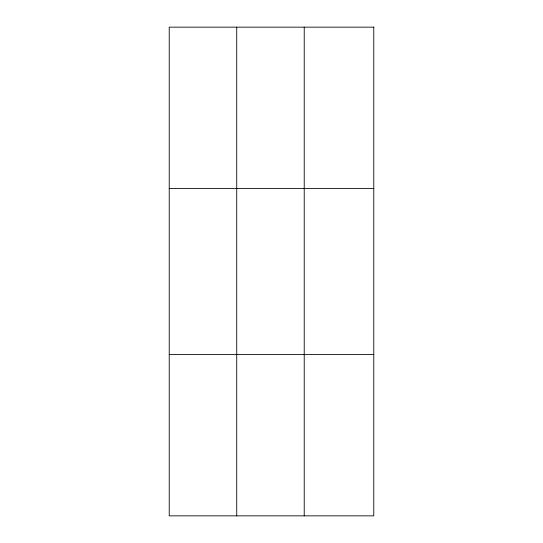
<?xml version="1.0" encoding="UTF-8"?>
<svg xmlns="http://www.w3.org/2000/svg" width="543" height="543" viewBox="0 0 543 543"><rect width="100%" height="100%" fill="white"/><g stroke="black" fill="none" stroke-linecap="round" stroke-linejoin="round"><path stroke-width="0.81" d="M236.728 515.85L236.728 27.15M304.229 515.85L304.229 27.15M169.226 188.421L373.774 188.421M169.226 354.579L373.774 354.579M373.774 27.15L373.774 515.85L169.226 515.85L169.226 27.15L373.774 27.15"/></g></svg>
